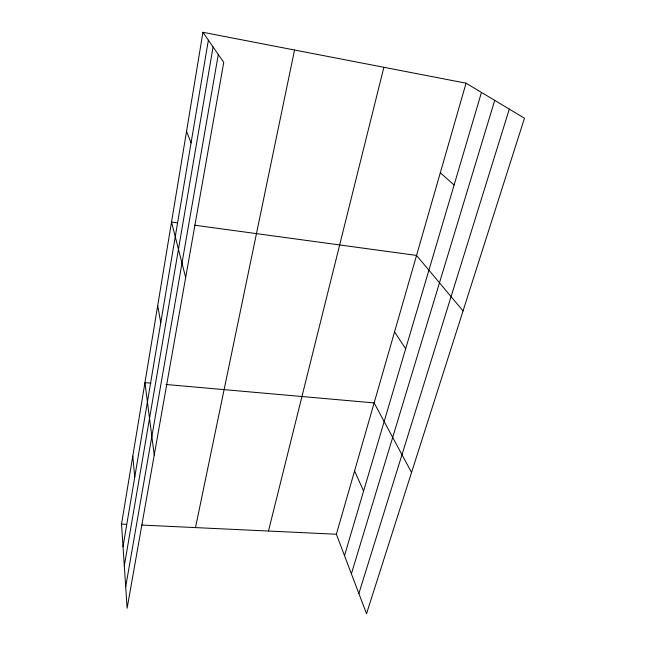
<?xml version="1.0" encoding="UTF-8"?>
<svg xmlns="http://www.w3.org/2000/svg" width="646" height="646" viewBox="0 0 646 646"><rect width="100%" height="100%" fill="white"/><g stroke="black" fill="none" stroke-linecap="round" stroke-linejoin="round"><path stroke-width="0.97" d="M202.941 32.3L223.742 62.379L127.125 608.209L121.529 524.116L202.941 32.3L466.065 83.189L524.471 118.218L366.532 613.7L336.38 534.242L466.065 83.189M123.023 546.645L208.375 40.157M124.307 565.831L213.075 46.956M125.695 586.73L218.291 54.498M195.496 527.596L294.536 50.017M268.478 531.036L383.869 67.297M344.504 555.657L481.464 92.426M351.392 573.81L494.715 100.372M358.869 593.521L509.306 109.126M121.529 524.116L126.519 524.35M141.514 525.053L336.38 534.242M150.962 383.159L144.946 382.626L154.232 455.059M165.99 384.483L374.139 402.91L411.55 472.476M177.521 222.878L171.529 222.062L185.66 277.522M194.511 225.188L416.541 255.42L463.045 310.928M440.306 172.773L454.09 185.014M394.553 331.907L405.672 348.775M354.581 470.918L363.601 491.065M186.549 131.308L191.063 142.871M157.705 305.55L160.757 322.717M132.793 456.068L134.739 477.128"/></g></svg>
